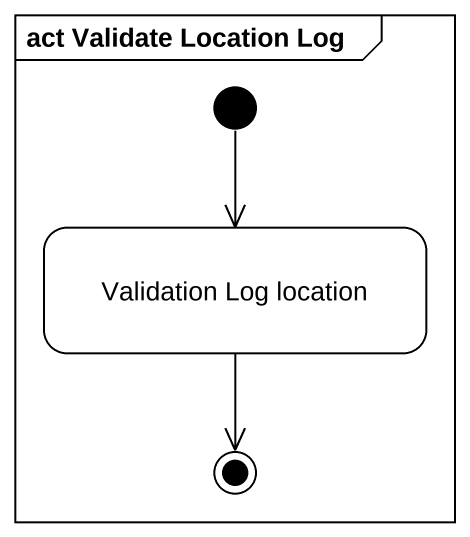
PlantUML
@startuml
mainframe act Validate Location Log
hide empty description
state "Validation Log location" as Validation_Log_location
[*] --> Validation_Log_location
Validation_Log_location --> [*]
@enduml
